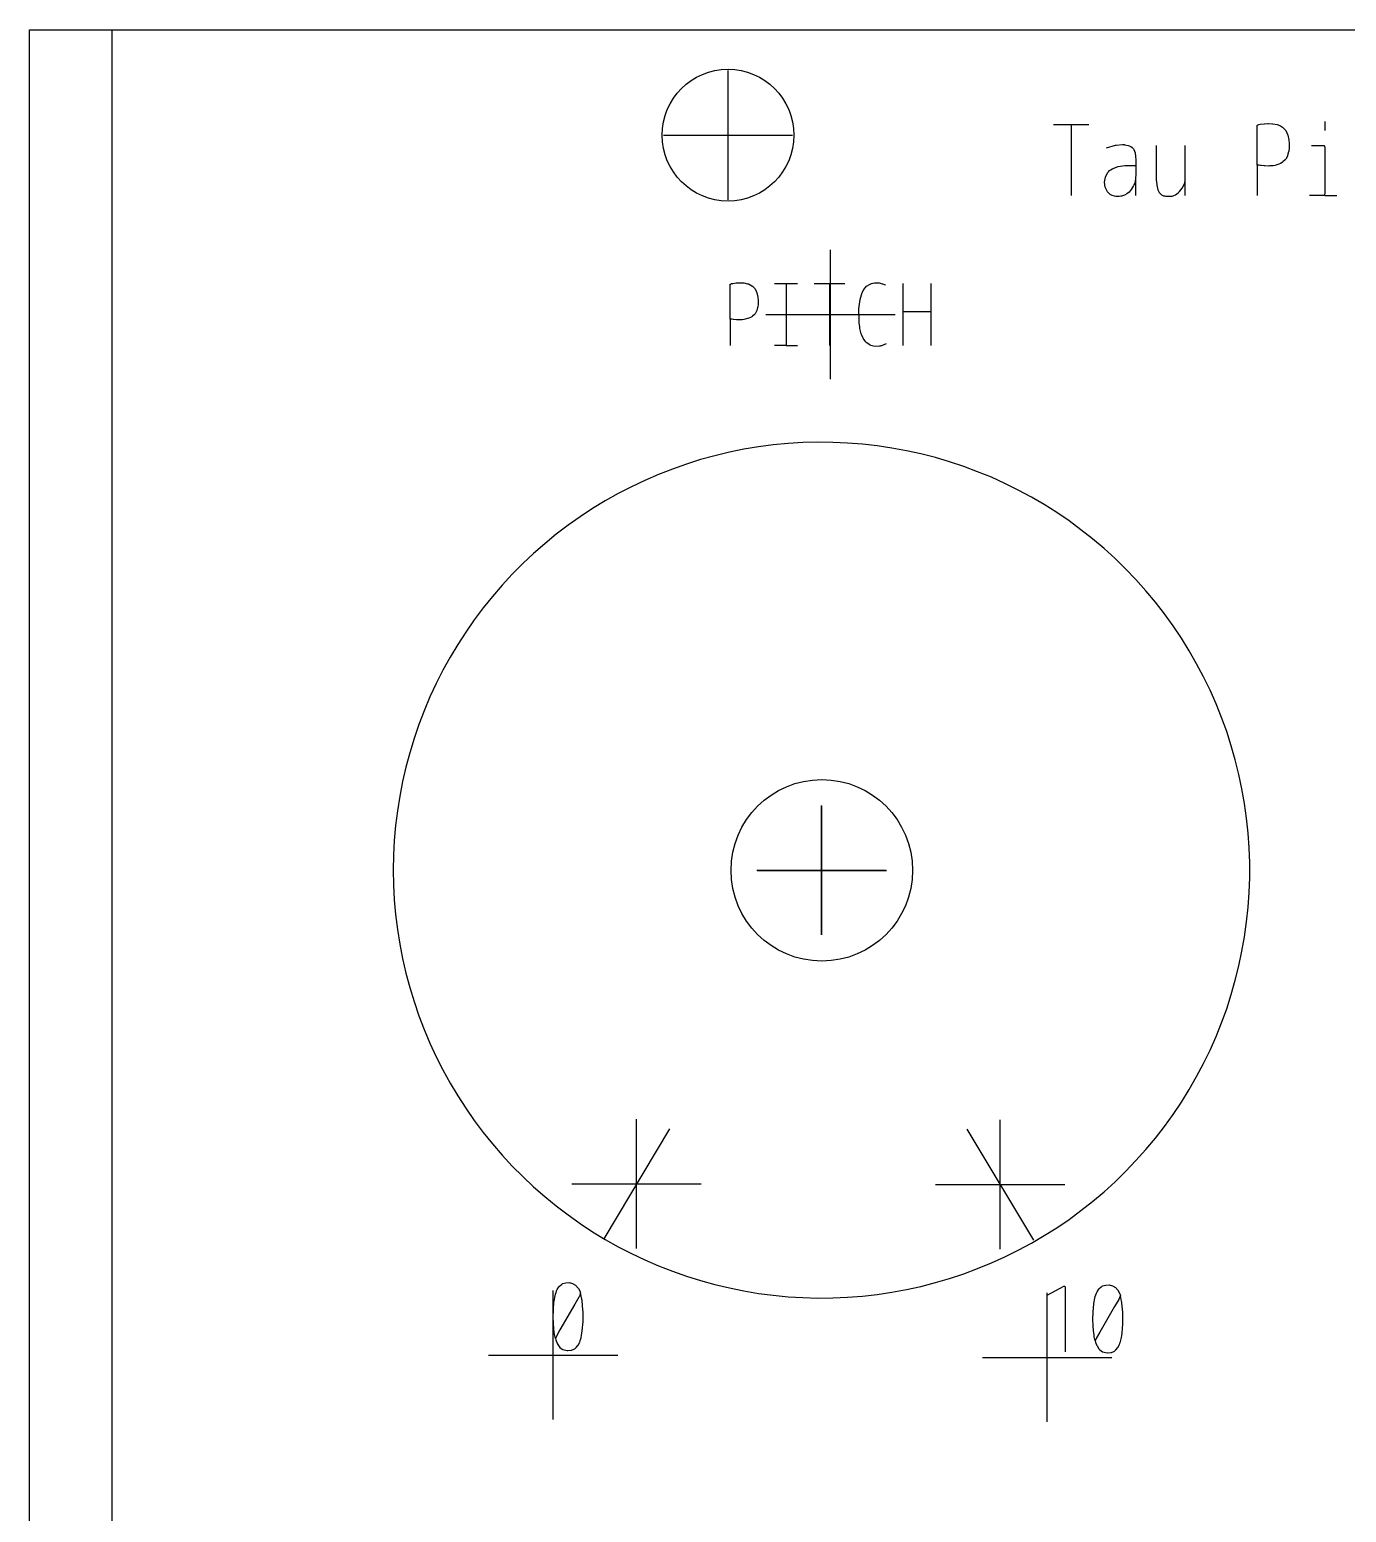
# Model space of a CAD drawing. Header units: inches. Extents: x -0.1 to 4.24, y -0.1 to 8.77.
# Drawn here: x 0 to 1.999, y 6.499 to 8.75 of the extents above; entities that cross this region are included whole.
import ezdxf

# ---------------------------------------------------------------- set-up
doc = ezdxf.new("R2010")
doc.units = ezdxf.units.IN
doc.header["$MEASUREMENT"] = 0
for name, color, linetype in [('Bezugspunkte', 1, 'CONTINUOUS'), ('Gravur', 7, 'CONTINUOUS'), ('Kontur', 7, 'CONTINUOUS')]:
    doc.layers.add(name, color=color, linetype=linetype)

msp = doc.modelspace()

# ---------------------------------------------------------------- linework, layer by layer
at = {"layer": 'Bezugspunkte', "color": 1, "linetype": 'CONTINUOUS'}
for p, q in [((1.06, 8.49189), (1.06, 8.68811)), ((0.96189, 8.59), (1.15811, 8.59)), ((1.21563, 8.21953), (1.21563, 8.41575)), ((1.11752, 8.31764), (1.31374, 8.31764)), ((1.20197, 7.3761), (1.20197, 7.57232)), ((1.2024, 7.37579), (1.2024, 7.57201)), ((1.10386, 7.47421), (1.30008, 7.47421)), ((1.10429, 7.4739), (1.30051, 7.4739)), ((0.9213, 6.89972), (0.9213, 7.09594)), ((1.47319, 6.89878), (1.47319, 7.095)), ((0.82319, 6.99783), (1.01941, 6.99783)), ((1.37508, 6.99689), (1.5713, 6.99689)), ((0.79465, 6.64), (0.79465, 6.83622)), ((1.54433, 6.63646), (1.54433, 6.83268)), ((0.69654, 6.73811), (0.89276, 6.73811)), ((1.44622, 6.73457), (1.64244, 6.73457))]:
    msp.add_line(p, q, dxfattribs=at)
at = {"layer": 'Gravur', "color": 255, "linetype": 'CONTINUOUS'}
for p, q in [((0.12457, 8.75016), (0.12503, -0.03724)), ((1.55423, 8.60617), (1.60752, 8.60617)), ((1.58095, 8.60602), (1.58095, 8.49852)), ((1.86319, 8.60312), (1.86342, 8.60507)), ((1.8632, 8.6029), (1.86319, 8.60312)), ((1.86319, 8.60312), (1.86319, 8.60312)), ((1.86332, 8.60116), (1.8632, 8.6029)), ((1.86332, 8.58977), (1.86332, 8.60116)), ((1.86342, 8.60507), (1.86358, 8.60532)), ((1.86358, 8.60532), (1.86555, 8.6062)), ((1.86555, 8.6062), (1.86578, 8.60625)), ((1.86578, 8.60625), (1.86759, 8.60654)), ((1.86578, 8.60625), (1.86578, 8.60625)), ((1.86759, 8.60654), (1.86787, 8.60659)), ((1.86787, 8.60659), (1.87363, 8.60737)), ((1.87363, 8.60737), (1.87415, 8.60742)), ((1.87415, 8.60742), (1.87916, 8.60768)), ((1.87415, 8.60742), (1.87415, 8.60742)), ((1.87916, 8.60768), (1.88017, 8.60769)), ((1.88017, 8.60769), (1.88623, 8.60741)), ((1.88623, 8.60741), (1.8869, 8.60734)), ((1.8869, 8.60734), (1.8869, 8.60734)), ((1.8869, 8.60734), (1.89361, 8.606)), ((1.89361, 8.606), (1.8949, 8.60558)), ((1.8949, 8.60558), (1.8983, 8.60411)), ((1.8983, 8.60411), (1.89866, 8.60392)), ((1.89866, 8.60392), (1.89866, 8.60392)), ((1.89866, 8.60392), (1.90176, 8.60196)), ((1.90176, 8.60196), (1.90234, 8.60151)), ((1.90234, 8.60151), (1.90568, 8.59814)), ((1.96579, 8.61073), (1.96579, 8.59721)), ((1.86332, 8.54452), (1.86332, 8.58977)), ((1.90568, 8.59814), (1.9066, 8.59687)), ((1.9066, 8.59687), (1.9066, 8.59687)), ((1.9066, 8.59687), (1.90983, 8.59023)), ((1.90983, 8.59023), (1.91147, 8.58284)), ((1.91147, 8.58284), (1.91147, 8.58284)), ((1.91147, 8.58284), (1.9119, 8.57671)), ((1.9119, 8.57671), (1.91174, 8.57079)), ((1.63439, 8.57094), (1.64798, 8.57479)), ((1.64798, 8.57479), (1.64924, 8.57502)), ((1.64924, 8.57502), (1.65859, 8.57576)), ((1.64924, 8.57502), (1.64924, 8.57502)), ((1.65859, 8.57576), (1.6605, 8.57567)), ((1.6605, 8.57567), (1.66163, 8.57558)), ((1.66163, 8.57558), (1.662, 8.57554)), ((1.662, 8.57554), (1.662, 8.57554)), ((1.662, 8.57554), (1.6674, 8.57453)), ((1.6674, 8.57453), (1.66911, 8.57392)), ((1.66911, 8.57392), (1.66911, 8.57392)), ((1.66911, 8.57392), (1.67144, 8.57272)), ((1.67144, 8.57272), (1.67356, 8.57108)), ((1.67356, 8.57108), (1.67529, 8.56908)), ((1.67529, 8.56908), (1.67577, 8.56835)), ((1.67577, 8.56835), (1.67577, 8.56835)), ((1.67577, 8.56835), (1.67789, 8.56314)), ((1.67789, 8.56314), (1.67875, 8.55735)), ((1.67875, 8.55735), (1.67875, 8.55735)), ((1.67875, 8.55735), (1.6789, 8.55239)), ((1.70999, 8.57428), (1.70999, 8.54103)), ((1.75402, 8.53891), (1.75402, 8.57428)), ((1.90664, 8.55377), (1.90569, 8.55254)), ((1.90904, 8.55804), (1.90664, 8.55377)), ((1.90947, 8.55912), (1.90904, 8.55804)), ((1.911, 8.56479), (1.90947, 8.55912)), ((1.91111, 8.56539), (1.911, 8.56479)), ((1.911, 8.56479), (1.911, 8.56479)), ((1.91174, 8.57079), (1.91111, 8.56539)), ((1.9459, 8.57428), (1.96063, 8.57428)), ((1.96063, 8.57428), (1.96428, 8.57428)), ((1.96428, 8.57428), (1.96562, 8.57402)), ((1.96562, 8.57402), (1.96579, 8.57003)), ((1.96579, 8.57003), (1.96579, 8.5588)), ((1.96579, 8.5588), (1.96579, 8.51537)), ((1.63298, 8.52616), (1.63623, 8.53268)), ((1.63623, 8.53268), (1.6377, 8.53448)), ((1.6377, 8.53448), (1.63931, 8.53609)), ((1.63931, 8.53609), (1.64103, 8.5375)), ((1.64103, 8.5375), (1.64287, 8.53874)), ((1.64287, 8.53874), (1.65202, 8.54236)), ((1.64287, 8.53874), (1.64287, 8.53874)), ((1.65202, 8.54236), (1.66219, 8.54377)), ((1.66219, 8.54377), (1.6707, 8.54397)), ((1.66219, 8.54377), (1.66219, 8.54377)), ((1.6707, 8.54397), (1.67872, 8.54392)), ((1.67888, 8.54062), (1.67879, 8.52856)), ((1.6789, 8.55239), (1.67887, 8.54771)), ((1.67887, 8.54771), (1.67888, 8.54151)), ((1.67888, 8.54151), (1.67888, 8.54062)), ((1.67888, 8.54062), (1.67888, 8.54062)), ((1.70991, 8.53353), (1.7099, 8.5327)), ((1.7099, 8.5327), (1.7099, 8.5327)), ((1.7099, 8.5327), (1.71002, 8.52407)), ((1.70999, 8.54103), (1.70991, 8.53353)), ((1.75388, 8.52674), (1.75402, 8.53688)), ((1.75402, 8.53688), (1.75402, 8.53891)), ((1.86358, 8.5442), (1.86323, 8.54284)), ((1.86323, 8.54284), (1.86324, 8.54268)), ((1.86324, 8.54268), (1.86324, 8.54268)), ((1.86324, 8.54268), (1.86331, 8.5415)), ((1.86331, 8.5415), (1.86332, 8.54133)), ((1.86332, 8.54133), (1.86332, 8.53283)), ((1.86332, 8.53283), (1.86332, 8.49852)), ((1.86385, 8.54435), (1.86358, 8.5442)), ((1.86608, 8.54438), (1.86385, 8.54435)), ((1.86635, 8.54434), (1.86608, 8.54438)), ((1.86608, 8.54438), (1.86608, 8.54438)), ((1.86833, 8.544), (1.86635, 8.54434)), ((1.86928, 8.54388), (1.86833, 8.544)), ((1.87406, 8.54339), (1.86928, 8.54388)), ((1.87462, 8.54335), (1.87406, 8.54339)), ((1.87406, 8.54339), (1.87406, 8.54339)), ((1.88078, 8.54316), (1.87462, 8.54335)), ((1.88252, 8.54321), (1.88078, 8.54316)), ((1.88426, 8.54331), (1.88252, 8.54321)), ((1.8873, 8.54363), (1.88426, 8.54331)), ((1.88426, 8.54331), (1.88426, 8.54331)), ((1.89029, 8.54414), (1.8873, 8.54363)), ((1.89321, 8.54486), (1.89029, 8.54414)), ((1.89602, 8.54581), (1.89321, 8.54486)), ((1.89869, 8.54702), (1.89602, 8.54581)), ((1.90119, 8.5485), (1.89869, 8.54702)), ((1.90241, 8.54939), (1.90119, 8.5485)), ((1.90119, 8.5485), (1.90119, 8.5485)), ((1.90569, 8.55254), (1.90241, 8.54939)), ((1.63171, 8.51867), (1.63298, 8.52616)), ((1.63264, 8.51084), (1.63171, 8.51867)), ((1.63171, 8.51867), (1.63171, 8.51867)), ((1.636, 8.50395), (1.63264, 8.51084)), ((1.675, 8.51236), (1.67213, 8.50773)), ((1.67542, 8.5131), (1.675, 8.51236)), ((1.675, 8.51236), (1.675, 8.51236)), ((1.67583, 8.51384), (1.67542, 8.5131)), ((1.67617, 8.51442), (1.67583, 8.51384)), ((1.6775, 8.51698), (1.67617, 8.51442)), ((1.67767, 8.51742), (1.6775, 8.51698)), ((1.6775, 8.51698), (1.6775, 8.51698)), ((1.67782, 8.51787), (1.67767, 8.51742)), ((1.67796, 8.51833), (1.67782, 8.51787)), ((1.67873, 8.52615), (1.67796, 8.51833)), ((1.67869, 8.52415), (1.67857, 8.49852)), ((1.67879, 8.52856), (1.67873, 8.52615)), ((1.71002, 8.52407), (1.71012, 8.52235)), ((1.71012, 8.52235), (1.71068, 8.51523)), ((1.71068, 8.51523), (1.71081, 8.5142)), ((1.71081, 8.5142), (1.71081, 8.5142)), ((1.71081, 8.5142), (1.71119, 8.51175)), ((1.71119, 8.51175), (1.71174, 8.50935)), ((1.71174, 8.50935), (1.71248, 8.50703)), ((1.74759, 8.50685), (1.74957, 8.5093)), ((1.74957, 8.5093), (1.7529, 8.51604)), ((1.7529, 8.51604), (1.75304, 8.51657)), ((1.75304, 8.51657), (1.75316, 8.51709)), ((1.75316, 8.51709), (1.75327, 8.51761)), ((1.75327, 8.51761), (1.75368, 8.52184)), ((1.75327, 8.51761), (1.75327, 8.51761)), ((1.75361, 8.52061), (1.75366, 8.49852)), ((1.75368, 8.52184), (1.75373, 8.52281)), ((1.75373, 8.52281), (1.75386, 8.52608)), ((1.75386, 8.52608), (1.75388, 8.52674)), ((1.75388, 8.52674), (1.75388, 8.52674)), ((1.96579, 8.51537), (1.96579, 8.50292)), ((1.6369, 8.50286), (1.636, 8.50395)), ((1.636, 8.50395), (1.636, 8.50395)), ((1.64016, 8.50005), (1.6369, 8.50286)), ((1.64325, 8.49842), (1.64016, 8.50005)), ((1.64653, 8.49739), (1.64325, 8.49842)), ((1.64893, 8.49701), (1.64653, 8.49739)), ((1.64653, 8.49739), (1.64653, 8.49739)), ((1.65136, 8.49689), (1.64893, 8.49701)), ((1.65381, 8.49701), (1.65136, 8.49689)), ((1.65624, 8.49736), (1.65381, 8.49701)), ((1.6572, 8.49756), (1.65624, 8.49736)), ((1.65624, 8.49736), (1.65624, 8.49736)), ((1.66187, 8.499), (1.6572, 8.49756)), ((1.66559, 8.50098), (1.66187, 8.499)), ((1.66871, 8.50358), (1.66559, 8.50098)), ((1.67213, 8.50773), (1.66871, 8.50358)), ((1.66871, 8.50358), (1.66871, 8.50358)), ((1.71248, 8.50703), (1.71346, 8.50483)), ((1.71346, 8.50483), (1.71346, 8.50483)), ((1.71346, 8.50483), (1.71469, 8.50281)), ((1.71469, 8.50281), (1.71623, 8.50095)), ((1.71623, 8.50095), (1.71784, 8.49963)), ((1.71784, 8.49963), (1.71819, 8.4994)), ((1.71819, 8.4994), (1.71819, 8.4994)), ((1.71819, 8.4994), (1.72126, 8.49805)), ((1.72126, 8.49805), (1.72235, 8.49775)), ((1.72235, 8.49775), (1.72235, 8.49775)), ((1.72235, 8.49775), (1.72414, 8.49738)), ((1.72414, 8.49738), (1.72593, 8.49712)), ((1.72593, 8.49712), (1.73295, 8.4973)), ((1.73295, 8.4973), (1.73424, 8.49759)), ((1.73424, 8.49759), (1.73549, 8.49796)), ((1.73549, 8.49796), (1.7367, 8.49841)), ((1.7367, 8.49841), (1.73906, 8.49954)), ((1.7367, 8.49841), (1.7367, 8.49841)), ((1.73906, 8.49954), (1.74131, 8.50096)), ((1.74131, 8.50096), (1.74347, 8.50266)), ((1.74347, 8.50266), (1.74556, 8.50463)), ((1.74556, 8.50463), (1.74759, 8.50685)), ((1.95972, 8.49836), (1.94287, 8.49836)), ((1.96397, 8.49836), (1.95972, 8.49836)), ((1.96553, 8.49862), (1.96397, 8.49836)), ((1.96579, 8.50292), (1.96553, 8.49862)), ((1.96595, 8.49836), (1.98401, 8.49836)), ((1.06321, 8.36197), (1.0634, 8.36367)), ((1.06322, 8.36177), (1.06321, 8.36197)), ((1.06321, 8.36197), (1.06321, 8.36197)), ((1.06332, 8.36026), (1.06322, 8.36177)), ((1.06332, 8.35032), (1.06332, 8.36026)), ((1.0634, 8.36367), (1.06354, 8.36389)), ((1.06354, 8.36389), (1.06527, 8.36466)), ((1.06527, 8.36466), (1.06546, 8.3647)), ((1.06546, 8.3647), (1.06705, 8.36496)), ((1.06546, 8.3647), (1.06546, 8.3647)), ((1.06705, 8.36496), (1.06729, 8.365)), ((1.06729, 8.365), (1.07232, 8.36568)), ((1.07232, 8.36568), (1.07277, 8.36572)), ((1.07277, 8.36572), (1.07715, 8.36595)), ((1.07277, 8.36572), (1.07277, 8.36572)), ((1.07715, 8.36595), (1.07803, 8.36596)), ((1.07803, 8.36596), (1.08331, 8.36572)), ((1.08331, 8.36572), (1.0839, 8.36565)), ((1.0839, 8.36565), (1.0839, 8.36565)), ((1.0839, 8.36565), (1.08975, 8.36449)), ((1.08975, 8.36449), (1.09088, 8.36412)), ((1.09088, 8.36412), (1.09385, 8.36284)), ((1.09385, 8.36284), (1.09417, 8.36267)), ((1.09417, 8.36267), (1.09417, 8.36267)), ((1.09417, 8.36267), (1.09687, 8.36095)), ((1.09687, 8.36095), (1.09737, 8.36057)), ((1.09737, 8.36057), (1.10029, 8.35762)), ((1.10029, 8.35762), (1.1011, 8.35652)), ((1.1011, 8.35652), (1.1011, 8.35652)), ((1.1011, 8.35652), (1.10391, 8.35072)), ((1.13073, 8.36463), (1.16532, 8.36463)), ((1.14809, 8.3645), (1.14809, 8.2944)), ((1.19099, 8.36463), (1.2375, 8.36463)), ((1.21431, 8.3645), (1.21431, 8.27068)), ((1.26238, 8.34754), (1.26378, 8.35126)), ((1.26378, 8.35126), (1.26396, 8.35167)), ((1.26396, 8.35167), (1.26579, 8.3551)), ((1.26396, 8.35167), (1.26396, 8.35167)), ((1.26579, 8.3551), (1.2662, 8.35575)), ((1.2662, 8.35575), (1.27045, 8.36064)), ((1.27045, 8.36064), (1.27143, 8.36143)), ((1.27143, 8.36143), (1.27458, 8.36343)), ((1.27458, 8.36343), (1.2757, 8.36397)), ((1.2757, 8.36397), (1.27784, 8.36481)), ((1.2757, 8.36397), (1.2757, 8.36397)), ((1.27784, 8.36481), (1.28008, 8.36543)), ((1.28008, 8.36543), (1.28237, 8.36582)), ((1.28237, 8.36582), (1.28473, 8.36599)), ((1.28473, 8.36599), (1.28712, 8.36592)), ((1.28712, 8.36592), (1.28954, 8.36563)), ((1.28954, 8.36563), (1.29391, 8.36445)), ((1.29391, 8.36445), (1.29437, 8.36427)), ((1.29437, 8.36427), (1.29437, 8.36427)), ((1.29437, 8.36427), (1.2984, 8.3626)), ((1.2984, 8.3626), (1.29921, 8.36225)), ((1.32555, 8.36463), (1.32555, 8.27068)), ((1.36795, 8.36463), (1.36795, 8.27068)), ((1.06332, 8.31083), (1.06332, 8.35032)), ((1.10493, 8.32851), (1.1036, 8.32357)), ((1.10391, 8.35072), (1.10534, 8.34427)), ((1.10503, 8.32904), (1.10493, 8.32851)), ((1.10493, 8.32851), (1.10493, 8.32851)), ((1.10557, 8.33376), (1.10503, 8.32904)), ((1.10534, 8.34427), (1.10534, 8.34427)), ((1.10534, 8.34427), (1.10572, 8.33892)), ((1.10572, 8.33892), (1.10557, 8.33376)), ((1.25876, 8.32656), (1.25995, 8.3372)), ((1.25995, 8.3372), (1.26061, 8.34069)), ((1.26061, 8.34069), (1.26142, 8.34414)), ((1.26142, 8.34414), (1.26238, 8.34754)), ((1.06354, 8.31055), (1.06324, 8.30936)), ((1.06324, 8.30936), (1.06325, 8.30923)), ((1.06325, 8.30923), (1.06325, 8.30923)), ((1.06325, 8.30923), (1.06331, 8.30819)), ((1.06331, 8.30819), (1.06332, 8.30805)), ((1.06332, 8.30805), (1.06332, 8.30063)), ((1.06378, 8.31068), (1.06354, 8.31055)), ((1.06573, 8.31071), (1.06378, 8.31068)), ((1.06596, 8.31067), (1.06573, 8.31071)), ((1.06573, 8.31071), (1.06573, 8.31071)), ((1.06769, 8.31038), (1.06596, 8.31067)), ((1.06852, 8.31027), (1.06769, 8.31038)), ((1.07269, 8.30984), (1.06852, 8.31027)), ((1.07318, 8.3098), (1.07269, 8.30984)), ((1.07269, 8.30984), (1.07269, 8.30984)), ((1.07856, 8.30964), (1.07318, 8.3098)), ((1.08007, 8.30969), (1.07856, 8.30964)), ((1.08159, 8.30978), (1.08007, 8.30969)), ((1.08425, 8.31005), (1.08159, 8.30978)), ((1.08159, 8.30978), (1.08159, 8.30978)), ((1.09186, 8.31196), (1.08425, 8.31005)), ((1.09419, 8.31301), (1.09186, 8.31196)), ((1.09637, 8.31431), (1.09419, 8.31301)), ((1.09743, 8.31508), (1.09637, 8.31431)), ((1.09637, 8.31431), (1.09637, 8.31431)), ((1.10029, 8.31783), (1.09743, 8.31508)), ((1.10113, 8.3189), (1.10029, 8.31783)), ((1.10322, 8.32262), (1.10113, 8.3189)), ((1.1036, 8.32357), (1.10322, 8.32262)), ((1.25867, 8.32483), (1.25876, 8.32656)), ((1.25892, 8.30937), (1.25867, 8.32483)), ((1.25876, 8.32656), (1.25876, 8.32656)), ((1.25931, 8.30443), (1.25892, 8.30937)), ((1.32568, 8.32223), (1.36782, 8.32223)), ((1.06332, 8.30063), (1.06332, 8.27068)), ((1.14809, 8.2944), (1.14809, 8.27677)), ((1.25989, 8.29947), (1.25931, 8.30443)), ((1.26032, 8.29671), (1.25989, 8.29947)), ((1.25989, 8.29947), (1.25989, 8.29947)), ((1.26228, 8.28857), (1.26032, 8.29671)), ((1.2626, 8.2876), (1.26228, 8.28857)), ((1.26228, 8.28857), (1.26228, 8.28857)), ((1.26453, 8.28287), (1.2626, 8.2876)), ((1.14345, 8.27055), (1.13073, 8.27055)), ((1.14786, 8.27077), (1.14345, 8.27055)), ((1.14809, 8.2724), (1.14786, 8.27077)), ((1.14809, 8.27677), (1.14809, 8.2724)), ((1.14822, 8.27055), (1.16532, 8.27055)), ((1.26505, 8.28185), (1.26453, 8.28287)), ((1.26829, 8.27705), (1.26505, 8.28185)), ((1.26878, 8.27649), (1.26829, 8.27705)), ((1.26829, 8.27705), (1.26829, 8.27705)), ((1.26928, 8.27595), (1.26878, 8.27649)), ((1.2698, 8.27542), (1.26928, 8.27595)), ((1.2751, 8.27151), (1.2698, 8.27542)), ((1.276, 8.27107), (1.2751, 8.27151)), ((1.27692, 8.27069), (1.276, 8.27107)), ((1.27897, 8.27001), (1.27692, 8.27069)), ((1.27692, 8.27069), (1.27692, 8.27069)), ((1.28109, 8.26955), (1.27897, 8.27001)), ((1.28325, 8.26928), (1.28109, 8.26955)), ((1.28984, 8.26959), (1.28325, 8.26928)), ((1.29092, 8.26979), (1.28984, 8.26959)), ((1.28984, 8.26959), (1.28984, 8.26959)), ((1.292, 8.27003), (1.29092, 8.26979)), ((1.29306, 8.2703), (1.292, 8.27003)), ((1.30001, 8.2732), (1.29306, 8.2703)), ((1.0401, 8.10335), (1.01835, 8.09736)), ((1.06205, 8.10859), (1.0401, 8.10335)), ((1.08416, 8.11306), (1.06205, 8.10859)), ((1.10642, 8.11676), (1.08416, 8.11306)), ((1.12879, 8.11969), (1.10642, 8.11676)), ((1.15125, 8.12184), (1.12879, 8.11969)), ((1.17377, 8.12321), (1.15125, 8.12184)), ((1.19633, 8.12379), (1.17377, 8.12321)), ((1.21889, 8.1236), (1.19633, 8.12379)), ((1.24143, 8.12262), (1.21889, 8.1236)), ((1.26393, 8.12086), (1.24143, 8.12262)), ((1.28634, 8.11832), (1.26393, 8.12086)), ((1.30866, 8.11501), (1.28634, 8.11832)), ((1.33085, 8.11092), (1.30866, 8.11501)), ((1.35289, 8.10607), (1.33085, 8.11092)), ((1.37474, 8.10045), (1.35289, 8.10607)), ((0.97554, 8.08313), (0.95453, 8.07491)), ((0.99682, 8.09062), (0.97554, 8.08313)), ((1.01835, 8.09736), (0.99682, 8.09062)), ((1.39638, 8.09408), (1.37474, 8.10045)), ((1.41779, 8.08697), (1.39638, 8.09408)), ((1.43894, 8.07911), (1.41779, 8.08697)), ((0.93382, 8.06596), (0.91343, 8.05631)), ((0.95453, 8.07491), (0.93382, 8.06596)), ((1.4598, 8.07053), (1.43894, 8.07911)), ((1.48036, 8.06122), (1.4598, 8.07053)), ((1.50058, 8.05121), (1.48036, 8.06122)), ((0.89339, 8.04595), (0.87372, 8.0349)), ((0.91343, 8.05631), (0.89339, 8.04595)), ((1.52043, 8.04051), (1.50058, 8.05121)), ((1.53991, 8.02912), (1.52043, 8.04051)), ((0.85444, 8.02318), (0.83559, 8.01079)), ((0.87372, 8.0349), (0.85444, 8.02318)), ((1.55897, 8.01707), (1.53991, 8.02912)), ((1.57761, 8.00436), (1.55897, 8.01707)), ((0.81718, 7.99776), (0.79923, 7.9841)), ((0.83559, 8.01079), (0.81718, 7.99776)), ((1.5958, 7.99101), (1.57761, 8.00436)), ((1.61351, 7.97703), (1.5958, 7.99101)), ((0.78176, 7.96982), (0.7648, 7.95495)), ((0.79923, 7.9841), (0.78176, 7.96982)), ((1.63072, 7.96246), (1.61351, 7.97703)), ((0.7648, 7.95495), (0.74837, 7.93949)), ((1.64742, 7.94729), (1.63072, 7.96246)), ((1.66358, 7.93156), (1.64742, 7.94729)), ((0.73249, 7.92348), (0.71717, 7.90693)), ((0.74837, 7.93949), (0.73249, 7.92348)), ((1.67918, 7.91527), (1.66358, 7.93156)), ((0.71717, 7.90693), (0.70243, 7.88985)), ((1.69421, 7.89845), (1.67918, 7.91527)), ((0.70243, 7.88985), (0.6883, 7.87227)), ((1.70865, 7.88112), (1.69421, 7.89845)), ((1.72247, 7.8633), (1.70865, 7.88112)), ((0.6883, 7.87227), (0.67478, 7.85421)), ((1.73567, 7.84501), (1.72247, 7.8633)), ((0.66191, 7.8357), (0.64968, 7.81675)), ((0.67478, 7.85421), (0.66191, 7.8357)), ((1.74823, 7.82628), (1.73567, 7.84501)), ((0.64968, 7.81675), (0.63811, 7.79739)), ((1.76013, 7.80712), (1.74823, 7.82628)), ((0.63811, 7.79739), (0.62723, 7.77763)), ((1.77135, 7.78756), (1.76013, 7.80712)), ((0.62723, 7.77763), (0.61704, 7.75752)), ((1.78189, 7.76762), (1.77135, 7.78756)), ((1.79173, 7.74733), (1.78189, 7.76762)), ((0.61704, 7.75752), (0.60755, 7.73706)), ((1.80086, 7.72671), (1.79173, 7.74733)), ((0.60755, 7.73706), (0.59878, 7.71628)), ((1.80927, 7.70578), (1.80086, 7.72671)), ((0.59878, 7.71628), (0.59074, 7.69521)), ((1.81694, 7.68458), (1.80927, 7.70578)), ((0.59074, 7.69521), (0.58343, 7.67388)), ((1.82388, 7.66312), (1.81694, 7.68458)), ((0.58343, 7.67388), (0.57687, 7.6523)), ((1.83006, 7.64144), (1.82388, 7.66312)), ((0.57687, 7.6523), (0.57106, 7.63052)), ((1.83549, 7.61955), (1.83006, 7.64144)), ((0.56602, 7.60854), (0.56173, 7.5864)), ((0.57106, 7.63052), (0.56602, 7.60854)), ((1.84016, 7.59749), (1.83549, 7.61955)), ((0.56173, 7.5864), (0.55822, 7.56412)), ((1.84405, 7.57528), (1.84016, 7.59749)), ((0.55822, 7.56412), (0.55549, 7.54174)), ((1.84718, 7.55294), (1.84405, 7.57528)), ((0.55549, 7.54174), (0.55353, 7.51928)), ((1.84952, 7.53052), (1.84718, 7.55294)), ((0.55353, 7.51928), (0.55236, 7.49676)), ((1.85109, 7.50802), (1.84952, 7.53052)), ((0.55236, 7.49676), (0.55197, 7.47421)), ((1.85187, 7.48549), (1.85109, 7.50802)), ((0.55197, 7.47421), (0.55236, 7.45167)), ((1.85187, 7.46294), (1.85187, 7.48549)), ((0.55236, 7.45167), (0.55353, 7.42915)), ((1.85109, 7.4404), (1.85187, 7.46294)), ((0.55353, 7.42915), (0.55549, 7.40668)), ((1.84952, 7.41791), (1.85109, 7.4404)), ((0.55549, 7.40668), (0.55822, 7.3843)), ((1.84718, 7.39548), (1.84952, 7.41791)), ((0.55822, 7.3843), (0.56173, 7.36203)), ((1.84405, 7.37315), (1.84718, 7.39548)), ((0.56173, 7.36203), (0.56602, 7.33989)), ((1.84016, 7.35094), (1.84405, 7.37315)), ((0.56602, 7.33989), (0.57106, 7.31791)), ((1.83549, 7.32888), (1.84016, 7.35094)), ((0.57106, 7.31791), (0.57687, 7.29612)), ((1.83006, 7.30699), (1.83549, 7.32888)), ((0.57687, 7.29612), (0.58343, 7.27455)), ((1.82388, 7.2853), (1.83006, 7.30699)), ((0.58343, 7.27455), (0.59074, 7.25321)), ((1.81694, 7.26385), (1.82388, 7.2853)), ((0.59074, 7.25321), (0.59878, 7.23214)), ((1.80927, 7.24264), (1.81694, 7.26385)), ((0.59878, 7.23214), (0.60755, 7.21137)), ((1.80086, 7.22172), (1.80927, 7.24264)), ((0.60755, 7.21137), (0.61704, 7.19091)), ((1.79173, 7.2011), (1.80086, 7.22172)), ((0.61704, 7.19091), (0.62723, 7.17079)), ((1.77135, 7.16087), (1.78189, 7.18081)), ((1.78189, 7.18081), (1.79173, 7.2011)), ((0.62723, 7.17079), (0.63811, 7.15104)), ((1.76013, 7.14131), (1.77135, 7.16087)), ((0.63811, 7.15104), (0.64968, 7.13168)), ((1.74823, 7.12215), (1.76013, 7.14131)), ((0.64968, 7.13168), (0.66191, 7.11272)), ((1.73567, 7.10341), (1.74823, 7.12215)), ((0.66191, 7.11272), (0.67478, 7.09421)), ((0.67478, 7.09421), (0.6883, 7.07615)), ((1.72247, 7.08512), (1.73567, 7.10341)), ((0.6883, 7.07615), (0.70243, 7.05858)), ((0.97122, 7.08129), (0.87137, 6.91438)), ((1.4227, 7.08115), (1.52367, 6.91263)), ((1.70865, 7.0673), (1.72247, 7.08512)), ((0.70243, 7.05858), (0.71717, 7.0415)), ((1.67918, 7.03316), (1.69421, 7.04997)), ((1.69421, 7.04997), (1.70865, 7.0673)), ((0.71717, 7.0415), (0.73249, 7.02494)), ((0.73249, 7.02494), (0.74837, 7.00893)), ((1.66358, 7.01687), (1.67918, 7.03316)), ((0.74837, 7.00893), (0.7648, 6.99348)), ((1.63072, 6.98597), (1.64742, 7.00113)), ((1.64742, 7.00113), (1.66358, 7.01687)), ((0.7648, 6.99348), (0.78176, 6.9786)), ((0.78176, 6.9786), (0.79923, 6.96433)), ((1.61351, 6.97139), (1.63072, 6.98597)), ((0.79923, 6.96433), (0.81718, 6.95067)), ((1.57761, 6.94407), (1.5958, 6.95742)), ((1.5958, 6.95742), (1.61351, 6.97139)), ((0.81718, 6.95067), (0.83559, 6.93763)), ((0.83559, 6.93763), (0.85444, 6.92525)), ((1.55897, 6.93136), (1.57761, 6.94407)), ((0.85444, 6.92525), (0.87372, 6.91353)), ((0.87372, 6.91353), (0.89339, 6.90248)), ((1.52043, 6.90792), (1.53991, 6.9193)), ((1.53991, 6.9193), (1.55897, 6.93136)), ((0.89339, 6.90248), (0.91343, 6.89212)), ((0.91343, 6.89212), (0.93382, 6.88246)), ((1.48036, 6.8872), (1.50058, 6.89721)), ((1.50058, 6.89721), (1.52043, 6.90792)), ((0.93382, 6.88246), (0.95453, 6.87352)), ((0.95453, 6.87352), (0.97554, 6.8653)), ((0.97554, 6.8653), (0.99682, 6.85781)), ((1.41779, 6.86146), (1.43894, 6.86932)), ((1.43894, 6.86932), (1.4598, 6.8779)), ((1.4598, 6.8779), (1.48036, 6.8872)), ((0.80371, 6.84198), (0.80714, 6.8452)), ((0.80714, 6.8452), (0.80791, 6.8457)), ((0.80791, 6.8457), (0.8086, 6.8461)), ((0.8086, 6.8461), (0.8093, 6.84646)), ((0.8093, 6.84646), (0.81402, 6.84789)), ((0.8093, 6.84646), (0.8093, 6.84646)), ((0.81402, 6.84789), (0.819, 6.848)), ((0.819, 6.848), (0.819, 6.848)), ((0.819, 6.848), (0.82417, 6.84675)), ((0.82417, 6.84675), (0.82871, 6.84417)), ((0.82871, 6.84417), (0.83278, 6.83959)), ((0.99682, 6.85781), (1.01835, 6.85106)), ((1.01835, 6.85106), (1.0401, 6.84507)), ((1.0401, 6.84507), (1.06205, 6.83984)), ((1.35289, 6.84236), (1.37474, 6.84797)), ((1.37474, 6.84797), (1.39638, 6.85434)), ((1.39638, 6.85434), (1.41779, 6.86146)), ((1.62793, 6.84256), (1.62864, 6.84292)), ((1.62864, 6.84292), (1.63335, 6.84435)), ((1.62864, 6.84292), (1.62864, 6.84292)), ((1.63335, 6.84435), (1.63833, 6.84446)), ((1.63833, 6.84446), (1.63833, 6.84446)), ((1.63833, 6.84446), (1.6435, 6.84321)), ((1.6435, 6.84321), (1.64804, 6.84063)), ((0.79603, 6.81994), (0.79745, 6.82781)), ((0.79745, 6.82781), (0.79813, 6.83037)), ((0.79813, 6.83037), (0.79893, 6.83289)), ((0.79893, 6.83289), (0.79987, 6.83536)), ((0.79987, 6.83536), (0.80039, 6.83654)), ((0.79987, 6.83536), (0.79987, 6.83536)), ((0.80039, 6.83654), (0.80094, 6.83771)), ((0.80094, 6.83771), (0.80338, 6.84158)), ((0.80338, 6.84158), (0.80371, 6.84198)), ((0.80371, 6.84198), (0.80371, 6.84198)), ((0.83366, 6.8261), (0.82727, 6.81507)), ((0.83278, 6.83959), (0.83309, 6.83911)), ((0.83309, 6.83911), (0.83309, 6.83911)), ((0.83309, 6.83911), (0.8355, 6.83436)), ((0.8339, 6.82652), (0.83366, 6.8261)), ((0.83501, 6.8285), (0.8339, 6.82652)), ((0.83514, 6.82876), (0.83501, 6.8285)), ((0.83501, 6.8285), (0.83501, 6.8285)), ((0.8362, 6.83208), (0.83514, 6.82876)), ((0.8355, 6.83436), (0.83585, 6.83343)), ((0.83585, 6.83343), (0.8362, 6.83208)), ((0.8382, 6.82285), (0.83621, 6.83213)), ((0.83833, 6.82205), (0.8382, 6.82285)), ((0.83845, 6.82126), (0.83833, 6.82205)), ((0.83856, 6.82046), (0.83845, 6.82126)), ((0.83976, 6.80686), (0.83856, 6.82046)), ((1.06205, 6.83984), (1.08416, 6.83536)), ((1.08416, 6.83536), (1.10642, 6.83166)), ((1.10642, 6.83166), (1.12879, 6.82874)), ((1.12879, 6.82874), (1.15125, 6.82659)), ((1.15125, 6.82659), (1.17377, 6.82522)), ((1.17377, 6.82522), (1.19633, 6.82463)), ((1.19633, 6.82463), (1.21889, 6.82483)), ((1.21889, 6.82483), (1.24143, 6.8258)), ((1.24143, 6.8258), (1.26393, 6.82756)), ((1.26393, 6.82756), (1.28634, 6.8301)), ((1.28634, 6.8301), (1.30866, 6.83342)), ((1.30866, 6.83342), (1.33085, 6.8375)), ((1.33085, 6.8375), (1.35289, 6.84236)), ((1.54432, 6.82879), (1.56413, 6.83976)), ((1.56413, 6.83976), (1.56951, 6.84248)), ((1.56951, 6.84248), (1.57129, 6.84271)), ((1.57129, 6.84271), (1.57163, 6.84124)), ((1.57163, 6.84124), (1.57163, 6.83699)), ((1.57163, 6.83699), (1.57163, 6.81888)), ((1.61536, 6.81639), (1.61678, 6.82427)), ((1.61678, 6.82427), (1.61746, 6.82683)), ((1.61746, 6.82683), (1.61826, 6.82935)), ((1.61826, 6.82935), (1.6192, 6.83181)), ((1.6192, 6.83181), (1.61972, 6.833)), ((1.6192, 6.83181), (1.6192, 6.83181)), ((1.61972, 6.833), (1.62027, 6.83416)), ((1.62027, 6.83416), (1.62271, 6.83804)), ((1.62271, 6.83804), (1.62304, 6.83844)), ((1.62304, 6.83844), (1.62647, 6.84166)), ((1.62304, 6.83844), (1.62304, 6.83844)), ((1.62647, 6.84166), (1.62724, 6.84216)), ((1.62724, 6.84216), (1.62793, 6.84256)), ((1.65299, 6.82256), (1.6466, 6.81152)), ((1.64804, 6.84063), (1.65211, 6.83605)), ((1.65211, 6.83605), (1.65242, 6.83556)), ((1.65242, 6.83556), (1.65242, 6.83556)), ((1.65242, 6.83556), (1.65483, 6.83082)), ((1.65323, 6.82298), (1.65299, 6.82256)), ((1.65434, 6.82496), (1.65323, 6.82298)), ((1.65447, 6.82522), (1.65434, 6.82496)), ((1.65434, 6.82496), (1.65434, 6.82496)), ((1.65553, 6.82854), (1.65447, 6.82522)), ((1.65483, 6.83082), (1.65518, 6.82988)), ((1.65518, 6.82988), (1.65553, 6.82854)), ((1.65753, 6.81931), (1.65554, 6.82859)), ((0.79465, 6.79714), (0.79494, 6.80549)), ((0.79494, 6.80549), (0.79502, 6.80714)), ((0.79502, 6.80714), (0.79587, 6.81865)), ((0.79587, 6.81865), (0.79603, 6.81994)), ((0.79603, 6.81994), (0.79603, 6.81994)), ((0.82727, 6.81507), (0.80499, 6.77657)), ((0.83992, 6.80421), (0.83976, 6.80686)), ((0.84007, 6.79082), (0.83992, 6.80421)), ((1.57163, 6.81888), (1.57163, 6.74275)), ((1.61398, 6.7936), (1.61427, 6.80194)), ((1.61427, 6.80194), (1.61435, 6.8036)), ((1.61435, 6.8036), (1.6152, 6.81511)), ((1.6152, 6.81511), (1.61536, 6.81639)), ((1.61536, 6.81639), (1.61536, 6.81639)), ((1.6466, 6.81152), (1.62433, 6.77303)), ((1.65766, 6.81851), (1.65753, 6.81931)), ((1.65778, 6.81771), (1.65766, 6.81851)), ((1.65789, 6.81692), (1.65778, 6.81771)), ((1.65909, 6.80331), (1.65789, 6.81692)), ((1.65925, 6.80067), (1.65909, 6.80331)), ((1.6594, 6.78728), (1.65925, 6.80067)), ((0.79464, 6.79622), (0.79465, 6.79714)), ((0.795, 6.78605), (0.79464, 6.79622)), ((0.79465, 6.79714), (0.79465, 6.79714)), ((0.7951, 6.78494), (0.795, 6.78605)), ((0.79551, 6.77938), (0.7951, 6.78494)), ((0.79555, 6.77874), (0.79551, 6.77938)), ((0.79551, 6.77938), (0.79551, 6.77938)), ((0.79628, 6.77162), (0.79555, 6.77874)), ((0.80499, 6.77657), (0.80001, 6.76794)), ((0.8388, 6.77488), (0.84001, 6.78921)), ((0.84001, 6.78921), (0.84007, 6.79082)), ((0.84007, 6.79082), (0.84007, 6.79082)), ((1.61397, 6.79267), (1.61398, 6.7936)), ((1.61433, 6.78251), (1.61397, 6.79267)), ((1.61398, 6.7936), (1.61398, 6.7936)), ((1.61443, 6.7814), (1.61433, 6.78251)), ((1.61484, 6.77584), (1.61443, 6.7814)), ((1.61488, 6.77519), (1.61484, 6.77584)), ((1.61484, 6.77584), (1.61484, 6.77584)), ((1.65813, 6.77133), (1.65934, 6.78567)), ((1.65934, 6.78567), (1.6594, 6.78728)), ((1.6594, 6.78728), (1.6594, 6.78728)), ((0.79632, 6.77137), (0.79628, 6.77162)), ((0.79657, 6.76981), (0.79632, 6.77137)), ((0.79664, 6.76944), (0.79657, 6.76981)), ((0.79797, 6.76332), (0.79664, 6.76944)), ((0.80001, 6.76794), (0.79799, 6.76339)), ((0.79799, 6.76339), (0.79848, 6.76132)), ((0.79848, 6.76132), (0.79852, 6.76118)), ((0.79852, 6.76118), (0.79852, 6.76118)), ((0.79852, 6.76118), (0.79902, 6.75982)), ((0.79902, 6.75982), (0.79916, 6.75945)), ((0.79916, 6.75945), (0.80053, 6.75614)), ((0.80053, 6.75614), (0.80084, 6.75549)), ((0.80084, 6.75549), (0.80084, 6.75549)), ((0.80084, 6.75549), (0.8037, 6.75088)), ((0.82942, 6.74928), (0.83262, 6.75321)), ((0.83262, 6.75321), (0.83286, 6.75361)), ((0.83286, 6.75361), (0.83458, 6.75693)), ((0.83286, 6.75361), (0.83286, 6.75361)), ((0.83458, 6.75693), (0.83487, 6.75761)), ((0.83487, 6.75761), (0.83558, 6.75948)), ((0.83558, 6.75948), (0.8358, 6.76011)), ((0.8358, 6.76011), (0.83692, 6.76404)), ((0.8358, 6.76011), (0.8358, 6.76011)), ((0.83692, 6.76404), (0.83777, 6.76805)), ((0.83777, 6.76805), (0.83833, 6.77146)), ((0.83777, 6.76805), (0.83777, 6.76805)), ((0.83833, 6.77146), (0.8388, 6.77488)), ((1.61561, 6.76808), (1.61488, 6.77519)), ((1.61565, 6.76782), (1.61561, 6.76808)), ((1.6159, 6.76626), (1.61565, 6.76782)), ((1.61597, 6.76589), (1.6159, 6.76626)), ((1.6173, 6.75978), (1.61597, 6.76589)), ((1.61934, 6.7644), (1.61732, 6.75984)), ((1.61732, 6.75984), (1.61781, 6.75777)), ((1.61781, 6.75777), (1.61785, 6.75764)), ((1.61785, 6.75764), (1.61785, 6.75764)), ((1.61785, 6.75764), (1.61835, 6.75628)), ((1.61835, 6.75628), (1.61849, 6.75591)), ((1.61849, 6.75591), (1.61986, 6.7526)), ((1.62433, 6.77303), (1.61934, 6.7644)), ((1.65219, 6.75006), (1.65391, 6.75339)), ((1.65391, 6.75339), (1.6542, 6.75407)), ((1.6542, 6.75407), (1.65491, 6.75594)), ((1.65491, 6.75594), (1.65513, 6.75657)), ((1.65513, 6.75657), (1.65625, 6.7605)), ((1.65513, 6.75657), (1.65513, 6.75657)), ((1.65625, 6.7605), (1.6571, 6.76451)), ((1.6571, 6.76451), (1.65766, 6.76792)), ((1.6571, 6.76451), (1.6571, 6.76451)), ((1.65766, 6.76792), (1.65813, 6.77133)), ((0.8037, 6.75088), (0.80489, 6.74955)), ((0.80489, 6.74955), (0.80489, 6.74955)), ((0.80489, 6.74955), (0.80693, 6.74783)), ((0.80693, 6.74783), (0.80932, 6.74649)), ((0.80932, 6.74649), (0.81595, 6.74485)), ((0.81595, 6.74485), (0.81692, 6.7448)), ((0.81692, 6.7448), (0.82172, 6.74526)), ((0.82172, 6.74526), (0.82266, 6.7455)), ((0.82266, 6.7455), (0.82623, 6.74696)), ((0.82266, 6.7455), (0.82266, 6.7455)), ((0.82623, 6.74696), (0.82734, 6.74764)), ((0.82734, 6.74764), (0.8284, 6.74841)), ((0.8284, 6.74841), (0.82942, 6.74928)), ((1.61986, 6.7526), (1.62017, 6.75195)), ((1.62017, 6.75195), (1.62017, 6.75195)), ((1.62017, 6.75195), (1.62303, 6.74734)), ((1.62303, 6.74734), (1.62422, 6.746)), ((1.62422, 6.746), (1.62422, 6.746)), ((1.62422, 6.746), (1.62626, 6.74428)), ((1.62626, 6.74428), (1.62865, 6.74295)), ((1.62865, 6.74295), (1.63528, 6.74131)), ((1.63528, 6.74131), (1.63625, 6.74126)), ((1.63625, 6.74126), (1.64105, 6.74171)), ((1.64105, 6.74171), (1.64199, 6.74195)), ((1.64199, 6.74195), (1.64556, 6.74342)), ((1.64199, 6.74195), (1.64199, 6.74195)), ((1.64556, 6.74342), (1.64667, 6.74409)), ((1.64667, 6.74409), (1.64773, 6.74487)), ((1.64773, 6.74487), (1.64875, 6.74573)), ((1.64875, 6.74573), (1.65195, 6.74967)), ((1.65195, 6.74967), (1.65219, 6.75006)), ((1.65219, 6.75006), (1.65219, 6.75006))]:
    msp.add_line(p, q, dxfattribs=at)
at = {"layer": 'Kontur', "color": 7, "linetype": 'CONTINUOUS'}
for p, q in [((0, 0), (0, 8.75)), ((0, 8.75), (4.24, 8.75))]:
    msp.add_line(p, q, dxfattribs=at)
for centre, radius in [((1.06, 8.59), 0.1), ((1.2024, 7.4739), 0.1378)]:
    msp.add_circle(centre, radius, dxfattribs=at)

doc.saveas('drawing.dxf')
